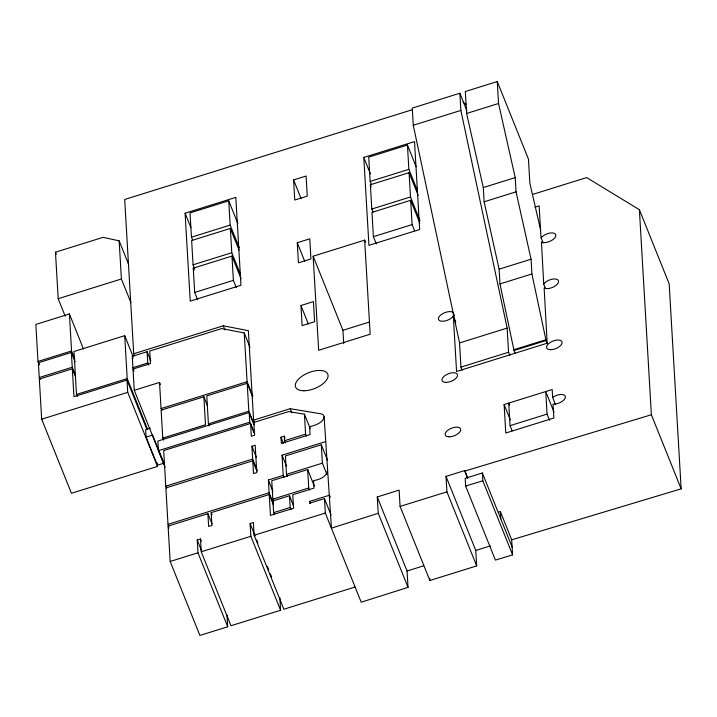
<?xml version="1.0" encoding="UTF-8"?>
<svg xmlns="http://www.w3.org/2000/svg" width="717" height="717" viewBox="0 0 717 717"><rect width="100%" height="100%" fill="white"/><g stroke="black" fill="none" stroke-linecap="round" stroke-linejoin="round"><path stroke-width="1.08" d="M254.427 422.179L253.603 420.126L290.197 408.699L320.598 413.763A10.737 5.234 -21.9 0 1 324.129 416.756C323.017 423.245 314.897 425.172 309.619 426.821L310.067 434.52L281.351 443.482L280.983 437.209L284.264 436.187L285.088 438.239M455.806 322.193L453.323 316.018L453.072 316.403A8.254 4.024 -21.9 0 1 441.367 321.189A8.254 4.024 -21.9 0 1 440.991 314.781A8.254 4.024 -21.9 0 1 452.83 312.218L454.354 315.525M543.101 243.144L541.192 237.748A8.254 4.024 -21.9 0 1 552.897 232.962A8.254 4.024 -21.9 0 1 553.273 239.379A8.254 4.024 -21.9 0 1 541.434 241.943L543.719 284.057L545.377 288.171M543.719 284.057L543.88 283.807A8.254 4.024 -21.9 0 1 555.594 279.012A8.254 4.024 -21.9 0 1 555.971 285.429A8.254 4.024 -21.9 0 1 544.131 287.992L547.179 343.201L456.568 371.487L453.323 316.018M552.646 397.496L553.488 396.895A8.254 4.024 -21.9 0 1 565.408 396.868A8.254 4.024 -21.9 0 1 553.909 404.146L553.031 404.092L553.838 418.02L505.781 433.014L504.123 404.549L552.18 389.546L552.646 397.496L555.541 404.693M467.636 477.755L464.741 470.549L446.01 476.393L475.783 550.468L476.688 565.901L429.868 580.492L400.086 506.417L399.127 490.096L377.276 496.971L378.244 513.3L331.433 528.124L324.129 416.756M377.276 496.971L407.059 571.037L408.027 587.366L361.207 602.199L325.303 513.049L324.46 498.575L309.61 503.209L309.502 501.452L329.506 495.214L330.331 497.266M407.059 571.037L423.702 565.803M466.946 110.839L459.866 93.228L412.266 108.088L413.27 125.269L459.534 342.941L460.95 367.104L462.196 370.214M540.6 229.861L529.854 183.202L528.456 159.138L497.266 81.559L465.333 91.525L466.615 113.465L483.285 187.567L484.118 201.8L499.122 269.18L499.982 283.914L514.017 350.541L515.263 353.633M412.248 109.737L124.695 199.478L133.712 353.75L134.536 355.802M413.27 125.269L460.87 110.418L459.866 93.228M466.615 113.465L498.548 103.499L497.266 81.559M65.211 316.197L58.185 298.711L55.469 252.205L103.069 237.345L119.165 240.849L128.675 264.51M185.094 213.2L235.812 197.363L240.957 285.276L190.229 301.113L185.094 213.2L190.883 227.603M363.797 157.426L414.525 141.599L419.66 229.512L368.932 245.339L363.797 157.426L370.411 173.881M293.594 179.931L306.087 176.032L307.261 196.126L294.768 200.025L293.594 179.931L301.041 198.448M237.856 223.489L228.741 200.823L190.032 212.904L191.457 237.184L192.694 240.276M416.147 166.685L407.444 145.058L368.744 157.131L370.16 181.419L371.397 184.502M191.457 237.184L230.157 225.111L228.741 200.823M370.16 181.419L408.869 169.337L407.444 145.058M239.057 250.09L230.354 228.454L191.645 240.536L193.07 264.815L194.728 268.938M373.019 212.133L371.773 209.041L370.357 184.762L409.066 172.68L418.172 195.347M58.185 298.711L121.397 278.985L119.165 240.849M193.07 264.815L231.779 252.734L230.354 228.454M371.773 209.041L410.483 196.969L409.066 172.68M197.578 299.661L194.683 292.446L193.267 268.167L231.967 256.086L241.082 278.752M419.786 222.978L410.68 200.312L371.971 212.393L373.387 236.673L376.291 243.888M297.268 242.722L309.753 238.833L310.927 258.927L298.442 262.816L297.268 242.722L304.716 261.248M83.45 348.892L69.406 313.965L35.85 324.442L38.01 361.449L39.256 364.532M483.285 187.567L515.218 177.601L498.548 103.499M484.118 201.8L516.052 191.833L515.218 177.601M194.683 292.446L233.392 280.365L231.967 256.086M373.387 236.673L412.096 224.6L410.68 200.312M364.657 240.141L370.16 334.221L318.653 350.29L313.15 256.211L364.657 240.141L365.482 242.194M532.417 194.486L586.64 177.565L639.385 209.714L669.167 283.789L681.15 488.833L511.714 539.811M38.01 361.449L71.566 350.971L69.406 313.965M534.891 207.222L539.157 205.896L541.03 237.999M132.977 356.241L124.704 335.673L73.985 351.5L76.495 394.422L77.319 396.474M40.062 379.589L39.238 377.536L38.377 362.766L71.368 352.468L75.097 361.727M39.238 377.536L72.238 367.238L71.368 352.468M75.635 377.025L72.327 368.798L39.327 379.096L41.676 419.203L71.449 493.269L157.507 466.417L157.283 463.057M133.712 353.75L223.265 325.796L248.378 330.689L253.603 420.126M133.756 369.685L132.932 367.633L132.269 356.331L147.102 351.697L150.821 360.956M300.934 305.523L313.428 301.624L314.602 321.718L302.117 325.617L300.934 305.523L308.382 324.039M132.932 367.633L147.756 362.999L147.102 351.697M164.032 464.383L134.258 390.308L133.012 369.04L150.462 363.591L149.728 351.034L221.723 328.565L244.246 332.957L250.036 347.36M76.495 394.422L127.214 378.594L124.704 335.673M146.868 429.465L127.017 380.082L73.95 396.644L72.327 368.798M499.122 269.18L531.055 259.213L516.052 191.833M41.676 419.203L127.734 392.342L127.017 380.082M134.258 390.308L159.524 382.421L160.357 384.473M343.703 343.568L342.932 330.286L369.21 322.085M499.982 283.914L531.915 273.948L531.055 259.213M161.881 410.635L161.056 408.573L247.096 381.722L244.246 332.957M207.589 406.055L203.861 396.797L161.128 410.133L162.768 438.096L163.593 440.148M252.563 396.653L247.195 383.281L206.783 395.892L208.414 423.846L209.247 425.907M150.328 428.13L145.676 429.582L146.116 437.119L157.408 465.208L163.924 463.173L152.631 435.085L146.116 437.119M459.534 342.941L507.143 328.09L460.87 110.418M162.768 438.096L205.501 424.76L203.861 396.797M208.414 423.846L248.826 411.235L247.195 383.281M254.141 424.867L249.184 412.553L157.883 441.045L158.448 450.67L165.08 467.179M158.448 450.67L249.749 422.179L249.184 412.553M254.705 433.731L250.583 423.451L163.682 450.572L165.761 486.162L166.595 488.223M513.964 349.681L545.897 339.715L531.915 273.948M460.95 367.104L508.55 352.244L507.143 328.09M514.017 350.541L545.951 340.575L545.897 339.715M257.206 470.343L252.662 459.05L251.909 446.279L255.189 445.257L256.785 472.548L253.504 473.57L252.76 460.807L165.869 487.918L167.993 524.342L168.827 526.403M285.348 442.756L284.524 440.704L305.594 434.126L304.429 414.202L288.655 411.567L253.854 422.43L254.607 435.201L251.326 436.223L250.583 423.451M165.761 486.162L252.662 459.05M284.04 477.441L283.215 475.389L282.032 455.205L325.581 441.618M327.508 460.153L321.315 444.737L285.411 455.94L286.495 474.358L287.32 476.42M273.679 504.078L269.135 492.785L268.391 480.014L283.215 475.389M286.495 474.358L322.39 463.164L321.315 444.737M314.27 485.983L307.665 469.545L271.77 480.748L272.845 499.175L273.67 501.228M167.993 524.342L269.135 492.785M227.011 615.061L227.701 626.766L199.9 635.441L170.171 561.474L168.101 526.099L207.894 513.686L212.026 523.957M207.894 513.686L208.647 526.448L211.918 525.427L211.174 512.655L269.233 494.542L273.365 504.813M272.845 499.175L308.74 487.972L307.665 469.545M512.135 430.8L510.065 425.647L547.071 414.103L545.754 391.563L554.035 412.167M293.62 506.041L289.489 495.761L272.944 500.923L273.634 512.646L274.459 514.707M273.634 512.646L290.179 507.484L289.489 495.761M227.701 626.766L197.964 552.798L197.22 540.026L200.491 539.005L201.325 541.057M200.491 539.005L201.244 551.767L230.973 625.744L280.589 610.257L250.86 536.289L250.108 523.518L253.388 522.496L254.132 535.267L283.869 609.235L355.04 587.026M170.171 561.474L197.964 552.798M201.244 551.767L250.86 536.289M254.132 535.267L325.303 513.049M467.663 478.293L464.768 471.096L651.377 414.758L639.385 209.714M512.135 547.062L482.362 472.987L465.19 478.347L465.647 486.036L495.42 560.111L512.592 554.868L511.669 539.704L500.385 511.615L498.36 512.243M400.086 506.417L446.915 491.835L446.01 476.393M475.783 550.468L490.356 545.924M465.647 486.036L482.819 480.793L482.362 472.987M463.039 102.271L466.677 104.494M651.377 414.758L681.15 488.833M545.951 340.575L547.196 343.685M547.071 414.103L549.554 420.279M508.55 352.244L509.805 355.354M509.572 405.168L508.747 403.115L510.065 425.647M504.123 404.549L510.325 419.983M408.869 169.337L417.563 190.964M410.483 196.969L420.01 220.657M412.096 224.6L414.578 230.775M370.357 184.762L371.182 186.823M482.819 480.793L512.592 554.868M446.915 491.835L476.688 565.901M313.15 256.211L342.932 330.286M378.244 513.3L408.027 587.366M230.157 225.111L239.272 247.768M304.429 414.202L310.21 428.578M322.39 463.164L326.934 474.466M305.594 434.126L306.419 436.187M231.779 252.734L240.473 274.369M290.197 408.699L291.846 412.822M324.46 498.575L331.066 515.012M233.392 280.365L236.287 287.58M308.74 487.972L309.565 490.025M309.502 501.452L310.336 503.504M280.983 437.209L283.457 443.366M282.032 455.205L286.576 466.507M247.096 381.722L252.886 396.125M223.265 325.796L224.923 329.91M290.179 507.484L291.003 509.536M193.267 268.167L194.092 270.228M248.826 411.235L253.791 423.577M249.749 422.179L253.872 432.441M268.391 480.014L272.926 491.315M251.909 446.279L256.453 457.58M252.76 460.807L256.892 471.078M250.108 523.518L255.064 535.85M256.722 539.955L257.959 543.038M267.459 566.663L268.696 569.746M270.345 573.86L271.591 576.943M121.397 278.985L130.906 302.646M211.174 512.655L211.999 514.716M147.756 362.999L148.589 365.061M132.269 356.331L133.102 358.383M133.012 369.04L133.846 371.092M197.22 540.026L201.764 551.328M127.214 378.594L147.478 428.999M127.734 392.342L157.507 466.417M168.101 526.099L168.925 528.16M55.469 252.205L56.293 254.257M71.566 350.971L74.873 359.19M72.238 367.238L75.545 375.466M38.377 362.766L39.202 364.819M429.734 578.314L429.868 580.492M500.385 511.615L500.807 518.866M464.741 470.549L464.768 471.096M284.264 436.187L284.524 440.704M279.845 597.485L280.589 610.257M269.233 494.542L270.452 515.433L293.558 508.219L292.769 494.739L313.992 488.116L313.553 480.587C318.957 479.798 326.181 477.199 327.31 471.177M159.524 382.421L161.056 408.573M303.936 390.774A17.342 8.461 -21.9 0 0 328.072 375.493A17.342 8.461 -21.9 0 0 303.04 375.547A17.342 8.461 -21.9 0 0 303.936 390.774M449.254 436.805A8.254 4.024 -21.9 0 0 460.753 429.528A8.254 4.024 -21.9 0 0 448.833 429.555A8.254 4.024 -21.9 0 0 449.254 436.805M550.647 349.69A8.254 4.024 -21.9 0 0 562.137 342.412A8.254 4.024 -21.9 0 0 550.217 342.439A8.254 4.024 -21.9 0 0 550.647 349.69M446.073 382.385A8.254 4.024 -21.9 0 0 457.571 375.108A8.254 4.024 -21.9 0 0 445.651 375.134A8.254 4.024 -21.9 0 0 446.073 382.385"/></g></svg>
